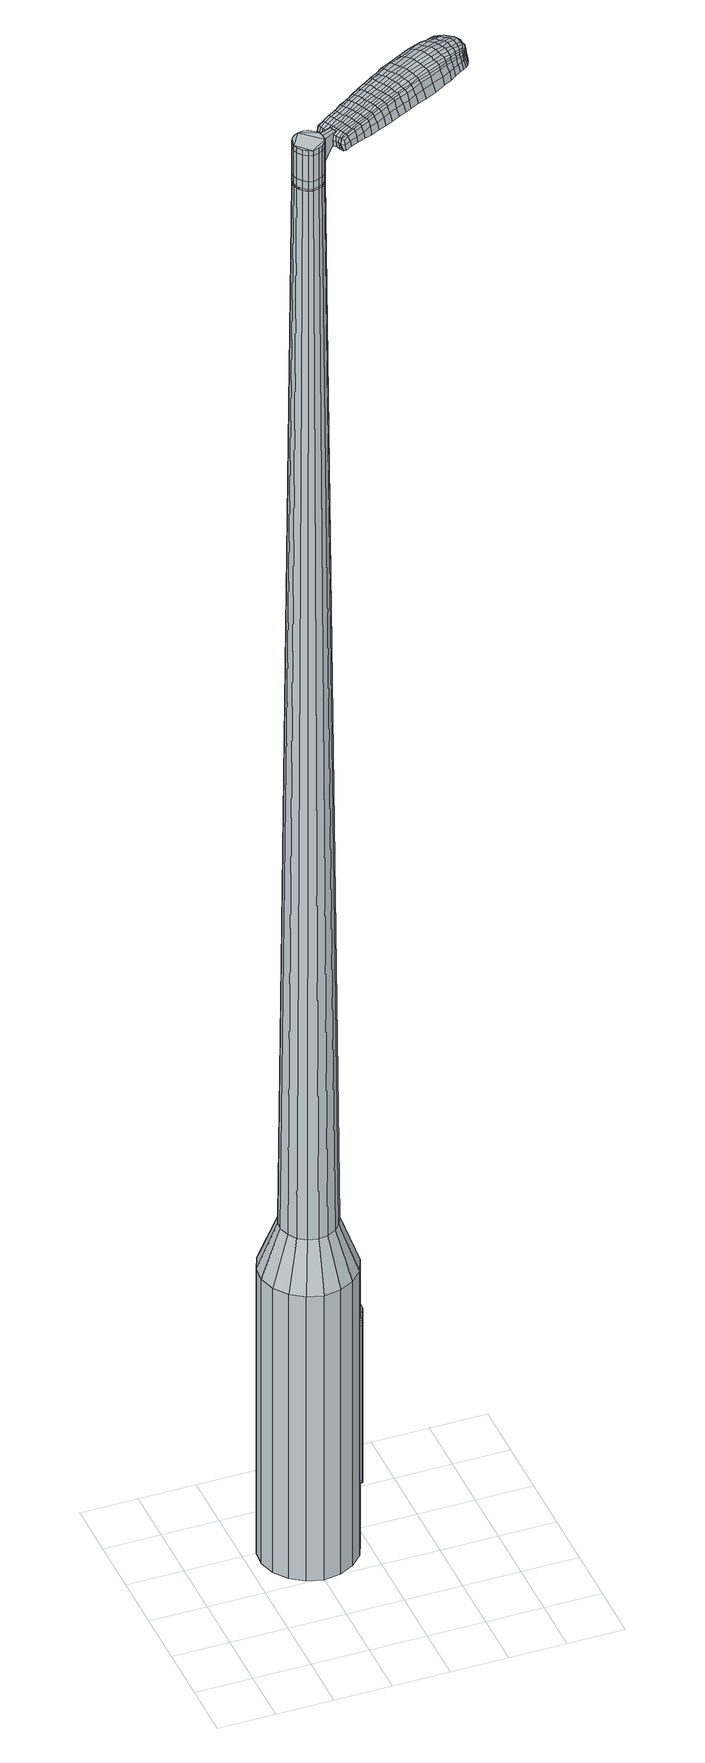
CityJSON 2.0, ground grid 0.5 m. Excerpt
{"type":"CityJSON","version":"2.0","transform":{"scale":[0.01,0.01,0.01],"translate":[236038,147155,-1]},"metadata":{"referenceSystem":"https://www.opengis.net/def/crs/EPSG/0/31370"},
"CityObjects":{
"object1":{"type":"GenericCityObject","attributes":{"cluster":442,"mean_distance_to_centroid":0.172,"new_centroid_x":236039.02,"new_centroid_y":147156.38,"mean_distance_to_camera":9.23,"H1":10.29,"H2":9.78,"Z_final":109.85,"cluster2":38,"proj_x":236042.41,"proj_y":147163.18,"id_line":53688,"bearing_l":116.46,"distance":7.6,"orientation":"right","G_obj":26.46},"geometry":[{"type":"MultiSurface","lod":"2","boundaries":[[[0,1,2,3]],[[1,4,5,2]],[[4,6,7,5]],[[6,8,9,7]],[[8,10,11,9]],[[10,12,13,11]],[[12,14,15,13]],[[14,16,17,15]],[[16,18,19,17]],[[18,20,21,19]],[[20,22,23,21]],[[22,24,25,23]],[[24,26,27,25]],[[26,28,29,27]],[[28,30,31,29]],[[30,32,33,31]],[[32,34,35,33]],[[34,0,3,35]],[[36,37,38,39]],[[38,40,41,42]],[[41,43,42]],[[42,44,45,46]],[[45,47,46]],[[46,48,49,50]],[[49,51,50]],[[42,46,50,38]],[[50,52,39,38]],[[53,36,39]],[[2,5,7,35]],[[7,9,11,15]],[[11,13,15]],[[15,17,19,23]],[[19,21,23]],[[23,25,27,31]],[[27,29,31]],[[15,23,31,7]],[[31,33,35,7]],[[3,2,35]],[[1,0,54,55]],[[0,34,56,54]],[[34,32,57,56]],[[32,30,58,57]],[[30,28,59,58]],[[28,26,60,59]],[[26,24,61,60]],[[24,22,62,61]],[[22,20,63,62]],[[20,18,64,63]],[[18,16,65,64]],[[16,14,66,65]],[[14,12,67,66]],[[12,10,68,67]],[[10,8,69,68]],[[8,6,70,69]],[[6,4,71,70]],[[4,1,55,71]],[[55,54,72,73]],[[54,56,74,72]],[[56,57,75,74]],[[57,58,76,75]],[[58,59,77,76]],[[59,60,78,77]],[[60,61,79,78]],[[61,62,80,79]],[[62,63,81,80]],[[63,64,82,81]],[[64,65,83,82]],[[65,66,84,83]],[[66,67,85,84]],[[67,68,86,85]],[[68,69,87,86]],[[69,70,88,87]],[[70,71,89,88]],[[71,55,73,89]],[[90,91,92,73]],[[74,93,91,90]],[[94,95,93,74]],[[96,97,95,94]],[[77,98,97,96]],[[78,99,98,77]],[[79,100,99,78]],[[101,102,100,79]],[[81,103,102,101]],[[104,105,103,81]],[[83,106,105,104]],[[107,108,106,83]],[[109,110,108,107]],[[86,111,110,109]],[[87,112,111,86]],[[88,113,112,87]],[[114,115,113,88]],[[73,92,115,114]],[[116,117,118,119]],[[120,116,119,121]],[[122,120,121,123]],[[124,122,123,125]],[[126,124,125,127]],[[128,126,127,129]],[[130,128,129,131]],[[132,130,131,133]],[[134,132,133,135]],[[136,134,135,137]],[[138,136,137,139]],[[140,138,139,141]],[[142,140,141,143]],[[144,142,143,145]],[[146,144,145,147]],[[148,146,147,149]],[[72,90,73]],[[72,74,90]],[[75,94,74]],[[75,76,96,94]],[[76,77,96]],[[80,101,79]],[[80,81,101]],[[82,104,81]],[[82,83,104]],[[84,107,83]],[[84,85,109,107]],[[85,86,109]],[[89,114,88]],[[89,73,114]],[[150,92,91]],[[151,115,92]],[[151,113,115]],[[152,110,111]],[[152,153,108,110]],[[153,106,108]],[[154,105,106]],[[154,103,105]],[[155,102,103]],[[155,100,102]],[[156,97,98]],[[156,157,95,97]],[[157,93,95]],[[150,91,93]],[[39,52,148,158]],[[92,150,159,149]],[[53,39,158,117]],[[150,93,118,159]],[[36,53,117,116]],[[93,157,119,118]],[[37,36,116,120]],[[157,156,121,119]],[[38,37,120,122]],[[156,98,123,121]],[[40,38,122,124]],[[98,99,125,123]],[[41,40,124,126]],[[99,100,127,125]],[[43,41,126,128]],[[100,155,129,127]],[[42,43,128,130]],[[155,103,131,129]],[[44,42,130,132]],[[103,154,133,131]],[[45,44,132,134]],[[154,106,135,133]],[[47,45,134,136]],[[106,153,137,135]],[[46,47,136,138]],[[153,152,139,137]],[[48,46,138,140]],[[152,111,141,139]],[[49,48,140,142]],[[111,112,143,141]],[[51,49,142,144]],[[112,113,145,143]],[[50,51,144,146]],[[113,151,147,145]],[[52,50,146,148]],[[151,92,149,147]],[[148,149,160,161]],[[149,159,162,160]],[[159,118,163,162]],[[118,117,164,163]],[[117,158,165,164]],[[158,148,161,165]],[[166,167,168,169]],[[170,166,169,171]],[[166,170,172,173]],[[167,166,173,174]],[[175,176,177,178]],[[179,175,178,180]],[[175,179,181,182]],[[176,175,182,183]],[[184,185,186,187]],[[188,184,187,189]],[[184,188,190,191]],[[185,184,191,192]],[[193,194,195,196]],[[197,193,196,198]],[[193,197,199,200]],[[194,193,200,201]],[[202,203,204,205]],[[206,202,205,207]],[[202,206,208,209]],[[203,202,209,210]],[[211,212,213,214]],[[215,211,214,216]],[[211,215,217,218]],[[212,211,218,219]],[[220,221,222,223]],[[212,220,223,213]],[[220,212,219,224]],[[221,220,224,225]],[[226,227,228,229]],[[221,226,229,222]],[[226,221,225,230]],[[227,226,230,231]],[[232,170,171,233]],[[227,232,233,228]],[[232,227,231,234]],[[170,232,234,172]],[[235,236,237,238]],[[239,235,238,240]],[[235,239,241,242]],[[236,235,242,243]],[[244,245,246,247]],[[236,244,247,237]],[[244,236,243,248]],[[245,244,248,249]],[[250,251,252,253]],[[245,250,253,246]],[[250,245,249,254]],[[251,250,254,255]],[[256,257,258,259]],[[251,256,259,252]],[[256,251,255,260]],[[257,256,260,261]],[[262,167,174,263]],[[257,262,263,258]],[[262,257,261,264]],[[167,262,264,168]],[[265,266,267,268]],[[269,265,268,270]],[[265,269,271,272]],[[266,265,272,273]],[[274,275,276,277]],[[266,274,277,267]],[[274,266,273,278]],[[275,274,278,279]],[[280,281,282,283]],[[275,280,283,276]],[[280,275,279,284]],[[281,280,284,285]],[[286,179,180,287]],[[281,286,287,282]],[[286,281,285,288]],[[179,286,288,181]],[[289,290,291,292]],[[293,289,292,294]],[[289,293,295,296]],[[290,289,296,297]],[[298,299,300,301]],[[290,298,301,291]],[[298,290,297,302]],[[299,298,302,303]],[[304,305,306,307]],[[299,304,307,300]],[[304,299,303,308]],[[305,304,308,309]],[[310,311,312,313]],[[305,310,313,306]],[[310,305,309,314]],[[311,310,314,315]],[[316,176,183,317]],[[311,316,317,312]],[[316,311,315,318]],[[176,316,318,177]],[[319,205,204,320]],[[321,319,320,322]],[[319,321,323,324]],[[205,319,324,207]],[[325,321,322,326]],[[327,325,326,328]],[[325,327,329,330]],[[321,325,330,323]],[[331,327,328,332]],[[333,331,332,334]],[[331,333,335,336]],[[327,331,336,329]],[[337,333,334,338]],[[339,337,338,340]],[[337,339,341,342]],[[333,337,342,335]],[[343,339,340,344]],[[194,343,344,195]],[[343,194,201,345]],[[339,343,345,341]],[[346,347,192,191]],[[348,346,191,190]],[[346,348,349,350]],[[347,346,350,351]],[[352,353,351,350]],[[354,352,350,349]],[[352,354,355,356]],[[353,352,356,357]],[[358,359,357,356]],[[360,358,356,355]],[[358,360,361,362]],[[359,358,362,363]],[[364,365,363,362]],[[366,364,362,361]],[[364,366,199,197]],[[365,364,197,198]],[[367,368,369,370]],[[269,367,370,271]],[[367,269,270,371]],[[368,367,371,372]],[[373,188,189,374]],[[368,373,374,369]],[[373,368,372,375]],[[188,373,375,190]],[[376,377,378,379]],[[215,376,379,217]],[[376,215,216,380]],[[377,376,380,381]],[[382,383,384,385]],[[377,382,385,378]],[[382,377,381,386]],[[383,382,386,387]],[[388,185,192,389]],[[383,388,389,384]],[[388,383,387,390]],[[185,388,390,186]],[[391,392,393,394]],[[173,391,394,174]],[[391,173,172,395]],[[392,391,395,396]],[[397,398,399,400]],[[392,397,400,393]],[[397,392,396,401]],[[398,397,401,402]],[[403,196,195,404]],[[398,403,404,399]],[[403,398,402,405]],[[196,403,405,198]],[[406,407,408,409]],[[178,406,409,180]],[[406,178,177,410]],[[407,406,410,411]],[[412,200,199,413]],[[407,412,413,408]],[[412,407,411,414]],[[200,412,414,201]],[[415,416,417,418]],[[293,415,418,295]],[[415,293,294,419]],[[416,415,419,420]],[[421,206,207,422]],[[416,421,422,417]],[[421,416,420,423]],[[206,421,423,208]],[[424,425,426,427]],[[239,424,427,241]],[[424,239,240,428]],[[425,424,428,429]],[[430,431,432,433]],[[425,430,433,426]],[[430,425,429,434]],[[431,430,434,435]],[[436,203,210,437]],[[431,436,437,432]],[[436,431,435,438]],[[203,436,438,204]],[[439,440,429,428]],[[238,439,428,240]],[[439,238,237,441]],[[440,439,441,442]],[[443,444,435,434]],[[440,443,434,429]],[[443,440,442,445]],[[444,443,445,446]],[[447,320,204,438]],[[444,447,438,435]],[[447,444,446,448]],[[320,447,448,322]],[[449,450,451,452]],[[296,449,452,297]],[[449,296,295,418]],[[450,449,418,417]],[[453,324,323,454]],[[450,453,454,451]],[[453,450,417,422]],[[324,453,422,207]],[[455,456,442,441]],[[247,455,441,237]],[[455,247,246,457]],[[456,455,457,458]],[[459,460,446,445]],[[456,459,445,442]],[[459,456,458,461]],[[460,459,461,462]],[[463,326,322,448]],[[460,463,448,446]],[[463,460,462,464]],[[326,463,464,328]],[[465,466,467,468]],[[302,465,468,303]],[[465,302,297,452]],[[466,465,452,451]],[[469,330,329,470]],[[466,469,470,467]],[[469,466,451,454]],[[330,469,454,323]],[[471,472,458,457]],[[253,471,457,246]],[[471,253,252,473]],[[472,471,473,474]],[[475,476,462,461]],[[472,475,461,458]],[[475,472,474,477]],[[476,475,477,478]],[[479,332,328,464]],[[476,479,464,462]],[[479,476,478,480]],[[332,479,480,334]],[[481,482,483,484]],[[308,481,484,309]],[[481,308,303,468]],[[482,481,468,467]],[[485,336,335,486]],[[482,485,486,483]],[[485,482,467,470]],[[336,485,470,329]],[[487,488,474,473]],[[259,487,473,252]],[[487,259,258,489]],[[488,487,489,490]],[[491,492,478,477]],[[488,491,477,474]],[[491,488,490,493]],[[492,491,493,494]],[[495,338,334,480]],[[492,495,480,478]],[[495,492,494,496]],[[338,495,496,340]],[[497,498,499,500]],[[314,497,500,315]],[[497,314,309,484]],[[498,497,484,483]],[[501,342,341,502]],[[498,501,502,499]],[[501,498,483,486]],[[342,501,486,335]],[[503,504,490,489]],[[263,503,489,258]],[[503,263,174,394]],[[504,503,394,393]],[[505,506,494,493]],[[504,505,493,490]],[[505,504,393,400]],[[506,505,400,399]],[[507,344,340,496]],[[506,507,496,494]],[[507,506,399,404]],[[344,507,404,195]],[[508,509,411,410]],[[318,508,410,177]],[[508,318,315,500]],[[509,508,500,499]],[[510,345,201,414]],[[509,510,414,411]],[[510,509,499,502]],[[345,510,502,341]],[[511,512,372,371]],[[268,511,371,270]],[[511,268,267,513]],[[512,511,513,514]],[[515,348,190,375]],[[512,515,375,372]],[[515,512,514,516]],[[348,515,516,349]],[[517,518,519,520]],[[218,517,520,219]],[[517,218,217,379]],[[518,517,379,378]],[[521,522,523,524]],[[518,521,524,519]],[[521,518,378,385]],[[522,521,385,384]],[[525,347,351,526]],[[522,525,526,523]],[[525,522,384,389]],[[347,525,389,192]],[[527,528,514,513]],[[277,527,513,267]],[[527,277,276,529]],[[528,527,529,530]],[[531,354,349,516]],[[528,531,516,514]],[[531,528,530,532]],[[354,531,532,355]],[[533,534,535,536]],[[224,533,536,225]],[[533,224,219,520]],[[534,533,520,519]],[[537,538,539,540]],[[534,537,540,535]],[[537,534,519,524]],[[538,537,524,523]],[[541,353,357,542]],[[538,541,542,539]],[[541,538,523,526]],[[353,541,526,351]],[[543,544,530,529]],[[283,543,529,276]],[[543,283,282,545]],[[544,543,545,546]],[[547,360,355,532]],[[544,547,532,530]],[[547,544,546,548]],[[360,547,548,361]],[[549,550,551,552]],[[230,549,552,231]],[[549,230,225,536]],[[550,549,536,535]],[[553,554,555,556]],[[550,553,556,551]],[[553,550,535,540]],[[554,553,540,539]],[[557,359,363,558]],[[554,557,558,555]],[[557,554,539,542]],[[359,557,542,357]],[[559,560,546,545]],[[287,559,545,282]],[[559,287,180,409]],[[560,559,409,408]],[[561,366,361,548]],[[560,561,548,546]],[[561,560,408,413]],[[366,561,413,199]],[[562,563,396,395]],[[234,562,395,172]],[[562,234,231,552]],[[563,562,552,551]],[[564,565,402,401]],[[563,564,401,396]],[[564,563,551,556]],[[565,564,556,555]],[[566,365,198,405]],[[565,566,405,402]],[[566,565,555,558]],[[365,566,558,363]],[[567,568,569,570]],[[570,569,571,572]],[[573,571,569,574]],[[574,569,568,575]],[[576,577,578,579]],[[579,578,580,581]],[[582,580,578,583]],[[583,578,577,584]],[[585,586,587,588]],[[588,587,589,590]],[[591,589,587,592]],[[592,587,586,593]],[[594,595,596,597]],[[597,596,598,599]],[[600,598,596,601]],[[601,596,595,602]],[[603,604,605,606]],[[606,605,607,608]],[[609,607,605,610]],[[610,605,604,611]],[[612,613,614,615]],[[615,614,616,617]],[[618,616,614,619]],[[619,614,613,620]],[[621,622,623,624]],[[624,623,613,612]],[[620,613,623,625]],[[625,623,622,626]],[[627,628,629,630]],[[630,629,622,621]],[[626,622,629,631]],[[631,629,628,632]],[[572,571,633,634]],[[634,633,628,627]],[[632,628,633,635]],[[635,633,571,573]],[[636,637,638,639]],[[639,638,640,641]],[[642,640,638,643]],[[643,638,637,644]],[[645,646,647,648]],[[648,647,637,636]],[[644,637,647,649]],[[649,647,646,650]],[[651,652,653,654]],[[654,653,646,645]],[[650,646,653,655]],[[655,653,652,656]],[[657,658,659,660]],[[660,659,652,651]],[[656,652,659,661]],[[661,659,658,662]],[[575,568,663,664]],[[664,663,658,657]],[[662,658,663,665]],[[665,663,568,567]],[[666,667,668,669]],[[669,668,670,671]],[[672,670,668,673]],[[673,668,667,674]],[[675,676,677,678]],[[678,677,667,666]],[[674,667,677,679]],[[679,677,676,680]],[[681,682,683,684]],[[684,683,676,675]],[[680,676,683,685]],[[685,683,682,686]],[[581,580,687,688]],[[688,687,682,681]],[[686,682,687,689]],[[689,687,580,582]],[[690,691,692,693]],[[693,692,694,695]],[[696,694,692,697]],[[697,692,691,698]],[[699,700,701,702]],[[702,701,691,690]],[[698,691,701,703]],[[703,701,700,704]],[[705,706,707,708]],[[708,707,700,699]],[[704,700,707,709]],[[709,707,706,710]],[[711,712,713,714]],[[714,713,706,705]],[[710,706,713,715]],[[715,713,712,716]],[[584,577,717,718]],[[718,717,712,711]],[[716,712,717,719]],[[719,717,577,576]],[[603,606,720,721]],[[721,720,722,723]],[[724,722,720,725]],[[725,720,606,608]],[[723,722,726,727]],[[727,726,728,729]],[[730,728,726,731]],[[731,726,722,724]],[[729,728,732,733]],[[733,732,734,735]],[[736,734,732,737]],[[737,732,728,730]],[[735,734,738,739]],[[739,738,740,741]],[[742,740,738,743]],[[743,738,734,736]],[[741,740,744,745]],[[745,744,595,594]],[[602,595,744,746]],[[746,744,740,742]],[[593,747,748,592]],[[592,748,749,591]],[[750,749,748,751]],[[751,748,747,752]],[[752,753,754,751]],[[751,754,755,750]],[[756,755,754,757]],[[757,754,753,758]],[[758,759,760,757]],[[757,760,761,756]],[[762,761,760,763]],[[763,760,759,764]],[[764,765,766,763]],[[763,766,767,762]],[[600,767,766,598]],[[598,766,765,599]],[[768,769,770,771]],[[771,770,670,672]],[[671,670,770,772]],[[772,770,769,773]],[[590,589,774,775]],[[775,774,769,768]],[[773,769,774,776]],[[776,774,589,591]],[[777,778,779,780]],[[780,779,616,618]],[[617,616,779,781]],[[781,779,778,782]],[[783,784,785,786]],[[786,785,778,777]],[[782,778,785,787]],[[787,785,784,788]],[[593,586,789,790]],[[790,789,784,783]],[[788,784,789,791]],[[791,789,586,585]],[[792,793,794,795]],[[795,794,574,575]],[[573,574,794,796]],[[796,794,793,797]],[[798,799,800,801]],[[801,800,793,792]],[[797,793,800,802]],[[802,800,799,803]],[[594,597,804,805]],[[805,804,799,798]],[[803,799,804,806]],[[806,804,597,599]],[[807,808,809,810]],[[810,809,579,581]],[[576,579,809,811]],[[811,809,808,812]],[[600,601,813,814]],[[814,813,808,807]],[[812,808,813,815]],[[815,813,601,602]],[[816,817,818,819]],[[819,818,694,696]],[[695,694,818,820]],[[820,818,817,821]],[[608,607,822,823]],[[823,822,817,816]],[[821,817,822,824]],[[824,822,607,609]],[[825,826,827,828]],[[828,827,640,642]],[[641,640,827,829]],[[829,827,826,830]],[[831,832,833,834]],[[834,833,826,825]],[[830,826,833,835]],[[835,833,832,836]],[[611,604,837,838]],[[838,837,832,831]],[[836,832,837,839]],[[839,837,604,603]],[[830,840,841,829]],[[829,841,639,641]],[[636,639,841,842]],[[842,841,840,843]],[[836,844,845,835]],[[835,845,840,830]],[[843,840,845,846]],[[846,845,844,847]],[[603,721,848,839]],[[839,848,844,836]],[[847,844,848,849]],[[849,848,721,723]],[[850,851,852,853]],[[853,852,697,698]],[[696,697,852,819]],[[819,852,851,816]],[[724,725,854,855]],[[855,854,851,850]],[[816,851,854,823]],[[823,854,725,608]],[[843,856,857,842]],[[842,857,648,636]],[[645,648,857,858]],[[858,857,856,859]],[[847,860,861,846]],[[846,861,856,843]],[[859,856,861,862]],[[862,861,860,863]],[[723,727,864,849]],[[849,864,860,847]],[[863,860,864,865]],[[865,864,727,729]],[[866,867,868,869]],[[869,868,703,704]],[[698,703,868,853]],[[853,868,867,850]],[[730,731,870,871]],[[871,870,867,866]],[[850,867,870,855]],[[855,870,731,724]],[[859,872,873,858]],[[858,873,654,645]],[[651,654,873,874]],[[874,873,872,875]],[[863,876,877,862]],[[862,877,872,859]],[[875,872,877,878]],[[878,877,876,879]],[[729,733,880,865]],[[865,880,876,863]],[[879,876,880,881]],[[881,880,733,735]],[[882,883,884,885]],[[885,884,709,710]],[[704,709,884,869]],[[869,884,883,866]],[[736,737,886,887]],[[887,886,883,882]],[[866,883,886,871]],[[871,886,737,730]],[[875,888,889,874]],[[874,889,660,651]],[[657,660,889,890]],[[890,889,888,891]],[[879,892,893,878]],[[878,893,888,875]],[[891,888,893,894]],[[894,893,892,895]],[[735,739,896,881]],[[881,896,892,879]],[[895,892,896,897]],[[897,896,739,741]],[[898,899,900,901]],[[901,900,715,716]],[[710,715,900,885]],[[885,900,899,882]],[[742,743,902,903]],[[903,902,899,898]],[[882,899,902,887]],[[887,902,743,736]],[[891,904,905,890]],[[890,905,664,657]],[[575,664,905,795]],[[795,905,904,792]],[[895,906,907,894]],[[894,907,904,891]],[[792,904,907,801]],[[801,907,906,798]],[[741,745,908,897]],[[897,908,906,895]],[[798,906,908,805]],[[805,908,745,594]],[[812,909,910,811]],[[811,910,719,576]],[[716,719,910,901]],[[901,910,909,898]],[[602,746,911,815]],[[815,911,909,812]],[[898,909,911,903]],[[903,911,746,742]],[[773,912,913,772]],[[772,913,669,671]],[[666,669,913,914]],[[914,913,912,915]],[[591,749,916,776]],[[776,916,912,773]],[[915,912,916,917]],[[917,916,749,750]],[[918,919,920,921]],[[921,920,619,620]],[[618,619,920,780]],[[780,920,919,777]],[[922,923,924,925]],[[925,924,919,918]],[[777,919,924,786]],[[786,924,923,783]],[[752,747,926,927]],[[927,926,923,922]],[[783,923,926,790]],[[790,926,747,593]],[[915,928,929,914]],[[914,929,678,666]],[[675,678,929,930]],[[930,929,928,931]],[[750,755,932,917]],[[917,932,928,915]],[[931,928,932,933]],[[933,932,755,756]],[[934,935,936,937]],[[937,936,625,626]],[[620,625,936,921]],[[921,936,935,918]],[[938,939,940,941]],[[941,940,935,934]],[[918,935,940,925]],[[925,940,939,922]],[[758,753,942,943]],[[943,942,939,938]],[[922,939,942,927]],[[927,942,753,752]],[[931,944,945,930]],[[930,945,684,675]],[[681,684,945,946]],[[946,945,944,947]],[[756,761,948,933]],[[933,948,944,931]],[[947,944,948,949]],[[949,948,761,762]],[[950,951,952,953]],[[953,952,631,632]],[[626,631,952,937]],[[937,952,951,934]],[[954,955,956,957]],[[957,956,951,950]],[[934,951,956,941]],[[941,956,955,938]],[[764,759,958,959]],[[959,958,955,954]],[[938,955,958,943]],[[943,958,759,758]],[[947,960,961,946]],[[946,961,688,681]],[[581,688,961,810]],[[810,961,960,807]],[[762,767,962,949]],[[949,962,960,947]],[[807,960,962,814]],[[814,962,767,600]],[[797,963,964,796]],[[796,964,635,573]],[[632,635,964,953]],[[953,964,963,950]],[[803,965,966,802]],[[802,966,963,797]],[[950,963,966,957]],[[957,966,965,954]],[[599,765,967,806]],[[806,967,965,803]],[[954,965,967,959]],[[959,967,765,764]],[[567,570,169,168]],[[570,572,171,169]],[[582,583,182,181]],[[583,584,183,182]],[[585,588,187,186]],[[588,590,189,187]],[[609,610,209,208]],[[610,611,210,209]],[[612,615,214,213]],[[615,617,216,214]],[[621,624,223,222]],[[624,612,213,223]],[[627,630,229,228]],[[630,621,222,229]],[[572,634,233,171]],[[634,627,228,233]],[[642,643,242,241]],[[643,644,243,242]],[[644,649,248,243]],[[649,650,249,248]],[[650,655,254,249]],[[655,656,255,254]],[[656,661,260,255]],[[661,662,261,260]],[[662,665,264,261]],[[665,567,168,264]],[[672,673,272,271]],[[673,674,273,272]],[[674,679,278,273]],[[679,680,279,278]],[[680,685,284,279]],[[685,686,285,284]],[[686,689,288,285]],[[689,582,181,288]],[[690,693,292,291]],[[693,695,294,292]],[[699,702,301,300]],[[702,690,291,301]],[[705,708,307,306]],[[708,699,300,307]],[[711,714,313,312]],[[714,705,306,313]],[[584,718,317,183]],[[718,711,312,317]],[[768,771,370,369]],[[771,672,271,370]],[[590,775,374,189]],[[775,768,369,374]],[[617,781,380,216]],[[781,782,381,380]],[[782,787,386,381]],[[787,788,387,386]],[[788,791,390,387]],[[791,585,186,390]],[[695,820,419,294]],[[820,821,420,419]],[[821,824,423,420]],[[824,609,208,423]],[[825,828,427,426]],[[828,642,241,427]],[[831,834,433,432]],[[834,825,426,433]],[[611,838,437,210]],[[838,831,432,437]],[[968,969,970,971]],[[972,973,971,970]],[[974,975,976,977]],[[978,979,980,981]],[[969,982,983,970]],[[984,972,970,983]],[[985,974,977,986]],[[987,988,979,978]],[[982,989,990,983]],[[990,991,984,983]],[[992,985,986,993]],[[994,988,987,995]],[[989,996,997,990]],[[997,998,991,990]],[[999,992,993,1000]],[[1001,994,995,1002]],[[1003,1004,1005,1006]],[[1007,1008,1004,1003]],[[1007,1009,1010,1008]],[[1009,1011,1012,1010]],[[1013,1014,1015,1016]],[[1017,1018,1014,1013]],[[1019,1020,1018,1017]],[[1021,1022,1020,1019]],[[1016,1005,1004,1013]],[[1013,1004,1008,1017]],[[1008,1010,1019,1017]],[[1010,1012,1021,1019]],[[977,976,973,972]],[[986,977,972,984]],[[991,993,986,984]],[[998,1000,993,991]],[[978,981,975,974]],[[987,978,974,985]],[[995,987,985,992]],[[1002,995,992,999]],[[979,1003,1006,980]],[[988,1007,1003,979]],[[1009,1007,988,994]],[[1011,1009,994,1001]],[[1023,1024,1025,1026]],[[1025,1027,1028,1029]],[[1025,1029,1030,1031]],[[1025,1031,1026]],[[1032,1023,1026,1033]],[[1034,1033,1026,1035]],[[1036,1035,1026]],[[1037,1025,1024,1038]],[[1039,1037,1038,1040]],[[1041,1039,1040,1042]],[[1043,1041,1042,1044]],[[1045,1043,1044,1046]],[[1046,1047,1048,1049]],[[1046,1049,1050,1051]],[[1046,1051,1052,1053]],[[1052,1054,1055,1056]],[[1052,1056,1057,1058]],[[1052,1058,1053]],[[1046,1053,1045]],[[1059,1060,1024,1023]],[[1061,1062,1027,1025]],[[1063,1064,1036,1026]],[[1060,1065,1038,1024]],[[1066,1061,1025,1037]],[[1065,1067,1040,1038]],[[1068,1066,1037,1039]],[[1067,1069,1042,1040]],[[1070,1068,1039,1041]],[[1069,1071,1044,1042]],[[1072,1070,1041,1043]],[[1071,1073,1046,1044]],[[1074,1072,1043,1045]],[[1073,1075,1047,1046]],[[1076,1077,1054,1052]],[[1078,1074,1045,1053]],[[1048,1047,1075,1079]],[[1049,1048,1079,1080]],[[1050,1049,1080,1081]],[[1051,1050,1081,1082]],[[1052,1051,1082,1076]],[[1083,1059,1023,1032]],[[1084,1083,1032,1033]],[[1085,1084,1033,1034]],[[1086,1085,1034,1035]],[[1064,1086,1035,1036]],[[1028,1027,1062,1087]],[[1055,1054,1077,1088]],[[1029,1028,1087,1089]],[[1030,1029,1089,1090]],[[1031,1030,1090,1091]],[[1026,1031,1091,1063]],[[1056,1055,1088,1092]],[[1057,1056,1092,1093]],[[1058,1057,1093,1094]],[[1053,1058,1094,1078]]]}]}
},
"vertices":[
[141,159,384],[145,145,384],[145,145,96],[141,159,96],[144,131,384],[144,131,96],[138,117,384],[138,117,96],[128,107,384],[128,107,96],[115,100,384],[115,100,96],[100,98,384],[100,98,96],[86,102,384],[86,102,96],[74,110,384],[74,110,96],[65,122,384],[65,122,96],[61,136,384],[61,136,96],[62,150,384],[62,150,96],[68,164,384],[68,164,96],[78,175,384],[78,175,96],[91,181,384],[91,181,96],[106,183,384],[106,183,96],[120,179,384],[120,179,96],[132,171,384],[132,171,96],[108,153,1524],[104,154,1524],[99,153,1524],[115,147,1524],[95,151,1524],[92,148,1524],[90,139,1524],[90,144,1524],[91,135,1524],[94,131,1524],[102,127,1524],[98,128,1524],[107,128,1524],[111,130,1524],[116,137,1524],[114,133,1524],[116,142,1524],[112,150,1524],[126,152,429],[128,143,429],[120,159,429],[113,164,429],[105,166,429],[96,165,429],[88,161,429],[82,154,429],[79,146,429],[78,138,429],[81,129,429],[86,122,429],[93,117,429],[102,115,429],[110,116,429],[118,120,429],[124,127,429],[128,135,429],[115,147,1483],[116,142,1483],[112,150,1483],[108,153,1483],[104,154,1483],[99,153,1483],[95,151,1483],[92,148,1483],[90,144,1483],[90,139,1483],[91,135,1483],[94,131,1483],[98,128,1483],[102,127,1483],[107,128,1483],[111,130,1483],[114,133,1483],[116,137,1483],[115,146,1483],[115,146,1485],[116,142,1485],[112,150,1485],[108,152,1483],[108,152,1485],[104,153,1483],[104,153,1485],[99,153,1485],[95,151,1485],[92,148,1485],[91,144,1483],[91,144,1485],[90,139,1485],[92,135,1483],[92,135,1485],[94,131,1485],[98,129,1483],[98,129,1485],[102,128,1483],[102,128,1485],[107,128,1485],[111,130,1485],[114,133,1485],[116,138,1483],[116,138,1485],[108,153,1519],[112,150,1519],[112,150,1493],[108,153,1493],[104,154,1519],[104,154,1493],[99,153,1519],[99,153,1493],[95,151,1519],[95,151,1493],[92,148,1519],[92,148,1493],[90,144,1519],[90,144,1493],[90,139,1519],[90,139,1493],[91,135,1519],[91,135,1493],[94,131,1519],[94,131,1493],[98,128,1519],[98,128,1493],[102,127,1519],[102,127,1493],[107,128,1519],[107,128,1493],[111,130,1519],[111,130,1493],[114,133,1519],[114,133,1493],[116,137,1519],[116,137,1493],[116,142,1519],[116,142,1493],[115,147,1485],[116,137,1485],[102,127,1485],[98,128,1485],[91,135,1485],[90,144,1485],[104,154,1485],[108,153,1485],[115,147,1519],[115,147,1493],[133,152,1513],[133,152,1518],[132,155,1513],[130,158,1513],[130,158,1518],[132,155,1518],[207,170,1519],[200,167,1518],[202,167,1509],[209,170,1510],[215,174,1519],[217,173,1510],[213,175,1526],[205,171,1525],[199,168,1525],[190,205,1519],[184,202,1518],[184,200,1525],[190,203,1525],[198,209,1519],[197,207,1526],[198,211,1510],[190,207,1510],[184,203,1509],[263,222,1519],[265,219,1519],[266,219,1513],[264,222,1513],[261,225,1519],[261,226,1513],[259,224,1524],[262,221,1524],[264,218,1524],[197,189,1530],[191,186,1529],[192,183,1529],[199,186,1530],[205,193,1531],[207,190,1531],[204,196,1530],[195,192,1530],[189,189,1529],[125,153,1512],[126,150,1512],[127,151,1517],[126,153,1517],[124,155,1512],[125,156,1517],[124,156,1506],[126,153,1506],[127,151,1506],[259,198,1519],[257,196,1519],[258,195,1512],[261,197,1512],[261,200,1518],[263,199,1512],[260,200,1522],[259,199,1523],[256,197,1524],[253,194,1519],[248,191,1519],[249,190,1512],[254,193,1512],[252,195,1524],[247,192,1525],[243,188,1519],[236,184,1519],[237,183,1511],[244,187,1511],[241,189,1526],[234,185,1526],[225,179,1519],[227,178,1510],[224,180,1526],[139,141,1513],[146,144,1513],[145,145,1518],[138,142,1517],[134,139,1512],[134,140,1516],[135,139,1506],[140,141,1507],[147,144,1507],[153,147,1514],[160,150,1515],[159,151,1520],[152,148,1519],[154,147,1507],[161,149,1507],[167,153,1515],[174,156,1516],[172,157,1522],[165,154,1521],[168,152,1508],[175,155,1508],[180,159,1517],[187,162,1517],[186,163,1524],[179,160,1523],[182,158,1508],[189,161,1509],[194,165,1518],[192,166,1524],[196,164,1509],[244,230,1519],[241,229,1519],[241,228,1524],[244,229,1523],[247,231,1518],[246,230,1522],[247,232,1512],[244,232,1512],[241,231,1512],[236,228,1519],[231,225,1519],[231,224,1525],[237,226,1524],[237,229,1512],[231,227,1512],[226,223,1519],[218,220,1519],[218,218,1526],[226,221,1526],[226,225,1511],[219,221,1511],[208,214,1519],[208,213,1526],[209,216,1510],[126,169,1513],[132,172,1513],[133,174,1507],[126,170,1507],[121,165,1512],[121,167,1506],[122,165,1516],[126,167,1517],[132,171,1518],[139,176,1514],[145,180,1515],[146,181,1507],[139,178,1507],[139,175,1519],[145,178,1520],[152,183,1515],[158,187,1516],[159,189,1508],[152,185,1508],[152,182,1521],[158,185,1522],[165,191,1517],[171,194,1517],[172,196,1509],[165,193,1508],[165,189,1523],[171,193,1524],[177,198,1518],[178,200,1509],[177,196,1524],[131,156,1519],[132,153,1519],[138,159,1520],[139,157,1520],[136,162,1520],[130,158,1519],[144,162,1522],[145,160,1522],[151,166,1523],[152,163,1523],[150,168,1523],[143,165,1521],[158,169,1524],[159,166,1524],[164,172,1525],[165,170,1525],[163,175,1525],[156,172,1524],[171,176,1526],[172,173,1526],[177,179,1527],[179,176,1527],[176,182,1527],[169,179,1526],[184,182,1528],[185,179,1528],[182,185,1528],[259,220,1527],[261,217,1527],[257,223,1526],[253,221,1527],[255,218,1528],[257,215,1528],[250,215,1529],[251,212,1529],[247,218,1528],[241,215,1530],[243,212,1530],[245,208,1530],[236,209,1531],[238,205,1531],[234,212,1530],[226,208,1531],[228,205,1531],[230,201,1531],[217,199,1531],[218,196,1531],[215,202,1531],[249,231,1518],[252,230,1519],[252,231,1513],[249,232,1513],[248,230,1523],[251,229,1523],[256,228,1519],[257,229,1513],[255,227,1524],[263,201,1518],[264,204,1518],[262,204,1523],[261,201,1523],[264,201,1513],[265,203,1513],[265,207,1519],[266,211,1519],[265,211,1524],[264,207,1523],[266,207,1513],[267,211,1513],[266,215,1519],[264,214,1524],[267,215,1513],[204,173,1528],[204,174,1528],[197,171,1528],[198,170,1527],[212,176,1528],[212,178,1529],[203,177,1529],[201,180,1530],[195,177,1529],[196,174,1528],[211,181,1529],[210,184,1530],[200,183,1530],[193,180,1529],[208,187,1531],[190,202,1528],[191,200,1529],[199,204,1529],[198,206,1528],[184,198,1527],[185,196,1528],[193,196,1529],[201,200,1530],[187,193,1528],[120,164,1512],[121,162,1512],[122,162,1517],[121,164,1517],[120,165,1506],[121,163,1506],[122,159,1512],[123,159,1517],[123,160,1506],[131,140,1512],[131,141,1512],[132,141,1506],[133,139,1506],[132,141,1517],[132,142,1517],[130,143,1512],[129,146,1512],[130,146,1506],[131,143,1506],[131,144,1517],[129,146,1517],[127,148,1512],[128,148,1506],[128,149,1517],[137,143,1519],[136,144,1519],[144,146,1520],[143,147,1520],[135,146,1519],[134,149,1519],[142,150,1520],[141,152,1520],[133,151,1519],[140,154,1520],[126,166,1519],[127,164,1519],[133,168,1520],[132,170,1520],[128,161,1519],[135,165,1520],[151,149,1521],[150,151,1521],[158,152,1522],[157,154,1522],[149,153,1521],[148,155,1521],[156,156,1522],[155,158,1523],[147,157,1522],[153,161,1523],[139,173,1521],[140,171,1521],[146,175,1522],[145,177,1522],[141,168,1521],[148,172,1522],[164,155,1523],[164,157,1523],[171,158,1524],[170,160,1524],[163,159,1523],[161,161,1524],[169,162,1525],[168,164,1525],[160,164,1524],[167,167,1525],[152,180,1523],[153,179,1523],[159,182,1524],[158,184,1524],[154,175,1524],[161,179,1525],[178,161,1525],[177,163,1525],[185,164,1526],[184,166,1526],[176,165,1526],[175,168,1526],[183,168,1527],[181,171,1527],[173,170,1526],[180,173,1527],[165,188,1525],[166,186,1525],[172,189,1526],[171,191,1526],[168,182,1526],[174,186,1527],[191,167,1527],[191,169,1527],[189,171,1527],[188,174,1528],[187,177,1528],[178,195,1527],[179,193,1527],[180,189,1528],[246,229,1525],[249,228,1525],[243,227,1526],[245,226,1526],[253,226,1526],[249,224,1527],[259,201,1525],[260,203,1525],[257,201,1526],[256,199,1525],[261,206,1525],[262,209,1526],[258,207,1527],[258,204,1526],[262,213,1526],[258,211,1527],[238,225,1526],[240,224,1527],[232,223,1527],[234,222,1528],[244,222,1528],[237,219,1529],[252,196,1526],[252,198,1527],[247,195,1528],[246,193,1527],[253,201,1527],[253,205,1528],[247,201,1529],[247,198,1528],[252,208,1528],[246,205,1530],[226,220,1528],[228,219,1529],[219,217,1528],[221,215,1529],[231,216,1529],[223,212,1530],[241,190,1528],[241,192,1528],[234,188,1529],[234,186,1528],[241,195,1529],[240,198,1530],[232,194,1530],[233,191,1530],[239,202,1530],[231,198,1531],[209,211,1529],[210,209,1529],[212,206,1530],[223,181,1528],[223,183,1529],[222,186,1530],[221,189,1530],[220,192,1531],[202,169,1509],[200,169,1518],[206,172,1518],[208,171,1509],[214,176,1519],[216,175,1510],[212,177,1525],[205,173,1525],[198,170,1525],[185,198,1525],[185,200,1518],[191,203,1518],[191,202,1525],[199,207,1519],[198,206,1525],[199,209,1510],[191,205,1509],[185,202,1509],[264,218,1513],[263,218,1519],[262,221,1519],[262,221,1513],[259,224,1519],[260,224,1513],[258,223,1524],[260,220,1524],[262,217,1524],[192,183,1528],[191,186,1528],[198,189,1529],[199,186,1529],[206,193,1529],[207,190,1529],[204,196,1529],[196,192,1529],[189,189,1528],[129,152,1516],[128,151,1512],[127,154,1512],[128,154,1516],[126,156,1512],[127,157,1516],[126,157,1506],[128,154,1506],[129,152,1506],[257,197,1512],[255,198,1519],[258,199,1518],[259,199,1512],[260,201,1518],[261,200,1512],[259,201,1522],[257,200,1523],[255,199,1523],[248,192,1512],[247,192,1519],[251,195,1519],[253,194,1512],[250,196,1524],[245,193,1525],[236,185,1511],[235,186,1519],[242,189,1519],[243,189,1511],[240,190,1525],[233,187,1526],[224,181,1519],[226,180,1510],[223,182,1526],[144,147,1518],[145,146,1513],[138,143,1513],[137,144,1517],[134,141,1512],[134,142,1515],[135,141,1506],[140,143,1506],[147,145,1507],[158,153,1520],[159,152,1514],[152,149,1514],[151,150,1519],[154,148,1507],[161,151,1507],[172,159,1522],[173,158,1516],[166,155,1515],[165,156,1521],[168,154,1508],[175,157,1508],[185,164,1523],[186,164,1517],[180,161,1516],[178,162,1522],[181,160,1508],[188,163,1508],[193,166,1517],[192,167,1524],[195,166,1509],[242,226,1523],[242,227,1519],[245,228,1518],[245,227,1523],[247,229,1518],[246,228,1522],[247,230,1512],[245,230,1512],[242,229,1512],[232,222,1525],[232,224,1519],[237,226,1519],[237,224,1524],[237,227,1512],[232,225,1512],[219,216,1526],[219,218,1519],[226,221,1519],[226,220,1525],[227,223,1511],[220,220,1511],[209,213,1519],[209,211,1526],[209,215,1510],[134,172,1507],[133,171,1513],[127,167,1513],[127,168,1506],[123,164,1512],[123,165,1506],[124,164,1515],[127,166,1517],[133,169,1518],[147,180,1507],[146,178,1514],[140,174,1514],[140,176,1507],[140,173,1519],[146,177,1520],[160,187,1508],[159,185,1516],[153,182,1515],[153,183,1508],[153,180,1521],[159,184,1522],[173,195,1508],[172,193,1517],[166,189,1516],[166,191,1508],[166,187,1522],[172,191,1523],[178,196,1517],[179,198,1509],[178,195,1524],[132,156,1518],[133,154,1518],[138,159,1519],[139,157,1519],[137,162,1519],[131,159,1518],[145,163,1520],[146,160,1520],[151,166,1521],[153,163,1521],[150,169,1521],[144,165,1520],[158,169,1523],[159,167,1523],[165,173,1524],[166,170,1524],[163,175,1524],[157,172,1523],[171,176,1525],[173,173,1525],[178,179,1526],[179,176,1526],[176,182,1526],[170,179,1525],[185,182,1527],[186,180,1527],[183,185,1527],[260,216,1526],[258,219,1526],[256,222,1525],[252,220,1526],[255,217,1526],[256,214,1526],[251,212,1528],[249,215,1528],[247,218,1527],[240,215,1528],[243,211,1529],[244,208,1529],[238,205,1530],[236,208,1530],[234,212,1529],[226,208,1530],[228,204,1530],[230,201,1530],[218,196,1530],[217,199,1530],[215,202,1530],[251,229,1513],[251,228,1518],[248,229,1518],[249,230,1512],[248,228,1523],[250,227,1523],[255,226,1519],[256,227,1513],[254,225,1523],[261,204,1523],[262,204,1518],[261,202,1518],[259,202,1523],[262,202,1512],[263,204,1512],[262,211,1523],[264,211,1519],[263,208,1519],[262,207,1523],[264,207,1513],[265,211,1513],[264,215,1519],[262,214,1524],[265,215,1513],[197,172,1527],[204,175,1527],[204,174,1527],[198,171,1526],[212,178,1527],[212,179,1528],[195,177,1528],[202,180,1528],[203,178,1528],[196,175,1527],[211,181,1528],[210,184,1529],[200,183,1529],[194,180,1528],[208,187,1529],[200,203,1528],[192,199,1527],[191,201,1527],[199,205,1527],[185,197,1526],[186,196,1527],[194,196,1528],[202,200,1528],[187,193,1527],[124,163,1516],[123,163,1512],[122,164,1512],[123,163,1516],[122,165,1506],[123,164,1506],[124,160,1512],[125,160,1516],[125,161,1506],[134,142,1506],[133,142,1512],[133,141,1512],[134,141,1506],[133,142,1516],[133,143,1516],[132,147,1506],[131,147,1512],[132,144,1512],[133,144,1506],[132,145,1516],[131,147,1516],[129,149,1512],[130,149,1506],[130,150,1516],[137,145,1518],[137,144,1518],[144,147,1519],[144,148,1519],[135,149,1518],[136,147,1518],[143,150,1519],[142,152,1519],[134,152,1518],[140,155,1519],[134,168,1519],[128,165,1518],[127,165,1518],[133,169,1519],[129,162,1518],[135,165,1519],[151,151,1520],[151,150,1520],[158,153,1521],[157,154,1521],[148,155,1520],[149,153,1520],[156,156,1521],[155,159,1521],[147,158,1520],[154,161,1521],[147,175,1521],[140,171,1520],[140,172,1520],[146,176,1521],[142,168,1520],[148,172,1521],[164,157,1522],[164,156,1522],[171,159,1523],[171,160,1523],[162,162,1522],[163,159,1522],[170,162,1523],[168,165,1524],[161,164,1523],[167,167,1524],[160,182,1523],[154,179,1522],[153,180,1522],[159,183,1523],[155,175,1522],[162,179,1523],[177,163,1524],[178,162,1524],[185,165,1525],[184,166,1525],[175,168,1525],[176,165,1524],[183,169,1525],[182,171,1526],[174,171,1525],[181,174,1526],[173,189,1525],[167,186,1524],[166,187,1524],[172,190,1525],[168,182,1524],[175,186,1525],[191,169,1526],[191,168,1526],[188,174,1527],[190,172,1526],[187,177,1527],[179,192,1526],[179,194,1526],[181,189,1526],[248,226,1524],[246,227,1524],[243,226,1525],[245,225,1525],[252,224,1525],[249,223,1525],[256,201,1525],[259,203,1524],[258,201,1524],[255,200,1525],[257,208,1526],[261,210,1525],[260,206,1524],[257,204,1525],[260,213,1525],[257,211,1526],[240,223,1526],[238,224,1526],[232,221,1526],[234,221,1527],[243,221,1526],[237,218,1527],[246,196,1527],[251,199,1526],[251,197,1526],[245,194,1526],[246,202,1528],[252,205,1527],[252,202,1526],[246,199,1527],[252,208,1527],[245,205,1528],[228,218,1527],[227,219,1527],[220,215,1527],[221,214,1528],[231,215,1528],[224,211,1529],[233,189,1528],[240,193,1527],[240,191,1527],[233,188,1527],[232,195,1529],[240,199,1529],[240,196,1528],[233,192,1528],[239,202,1529],[231,198,1530],[210,209,1528],[209,210,1528],[213,206,1529],[222,184,1528],[223,183,1528],[221,190,1529],[222,187,1529],[220,193,1530],[134,141,1508],[131,147,1508],[161,160,1509],[165,153,1509],[181,169,1510],[185,161,1510],[216,186,1512],[221,178,1512],[204,170,1511],[200,178,1511],[233,194,1513],[244,201,1514],[248,193,1514],[237,186,1513],[128,153,1508],[158,167,1509],[177,177,1510],[212,195,1512],[196,186,1511],[228,203,1513],[240,209,1514],[125,159,1508],[154,174,1509],[173,185,1510],[208,203,1512],[192,195,1511],[237,216,1514],[224,211,1513],[122,165,1508],[151,181,1509],[169,192,1510],[204,211,1512],[188,203,1511],[233,224,1514],[220,219,1513],[256,207,1514],[260,210,1514],[263,204,1514],[260,199,1514],[252,215,1514],[257,217,1514],[249,222,1514],[254,223,1514],[245,230,1514],[250,229,1514],[263,215,1515],[264,219,1515],[265,218,1515],[265,211,1515],[261,219,1515],[264,220,1515],[259,223,1515],[263,221,1515],[257,227,1515],[263,222,1515],[103,184,334],[107,184,334],[107,184,165],[93,183,171],[103,184,165],[99,183,165],[96,183,166],[94,183,167],[93,183,169],[99,183,334],[96,183,333],[94,183,332],[93,183,331],[93,183,328],[121,180,165],[121,180,334],[133,172,165],[133,172,334],[142,160,165],[142,160,334],[147,146,165],[147,146,334],[146,131,165],[146,131,334],[144,127,334],[143,123,334],[142,121,333],[141,119,332],[140,117,331],[140,117,328],[144,127,165],[140,117,171],[140,117,169],[141,119,167],[142,121,166],[143,123,165],[103,181,334],[107,181,334],[107,181,165],[103,181,165],[93,180,171],[93,180,328],[120,178,334],[120,178,165],[132,170,334],[132,170,165],[140,159,334],[140,159,165],[144,145,334],[144,145,165],[143,131,334],[143,131,165],[142,128,334],[138,118,328],[138,118,171],[142,128,165],[140,124,334],[139,122,333],[138,120,332],[138,119,331],[99,180,334],[97,180,333],[95,180,332],[93,180,331],[99,180,165],[138,119,169],[97,180,166],[95,180,167],[93,180,169],[138,120,167],[139,122,166],[140,124,165]
]}
